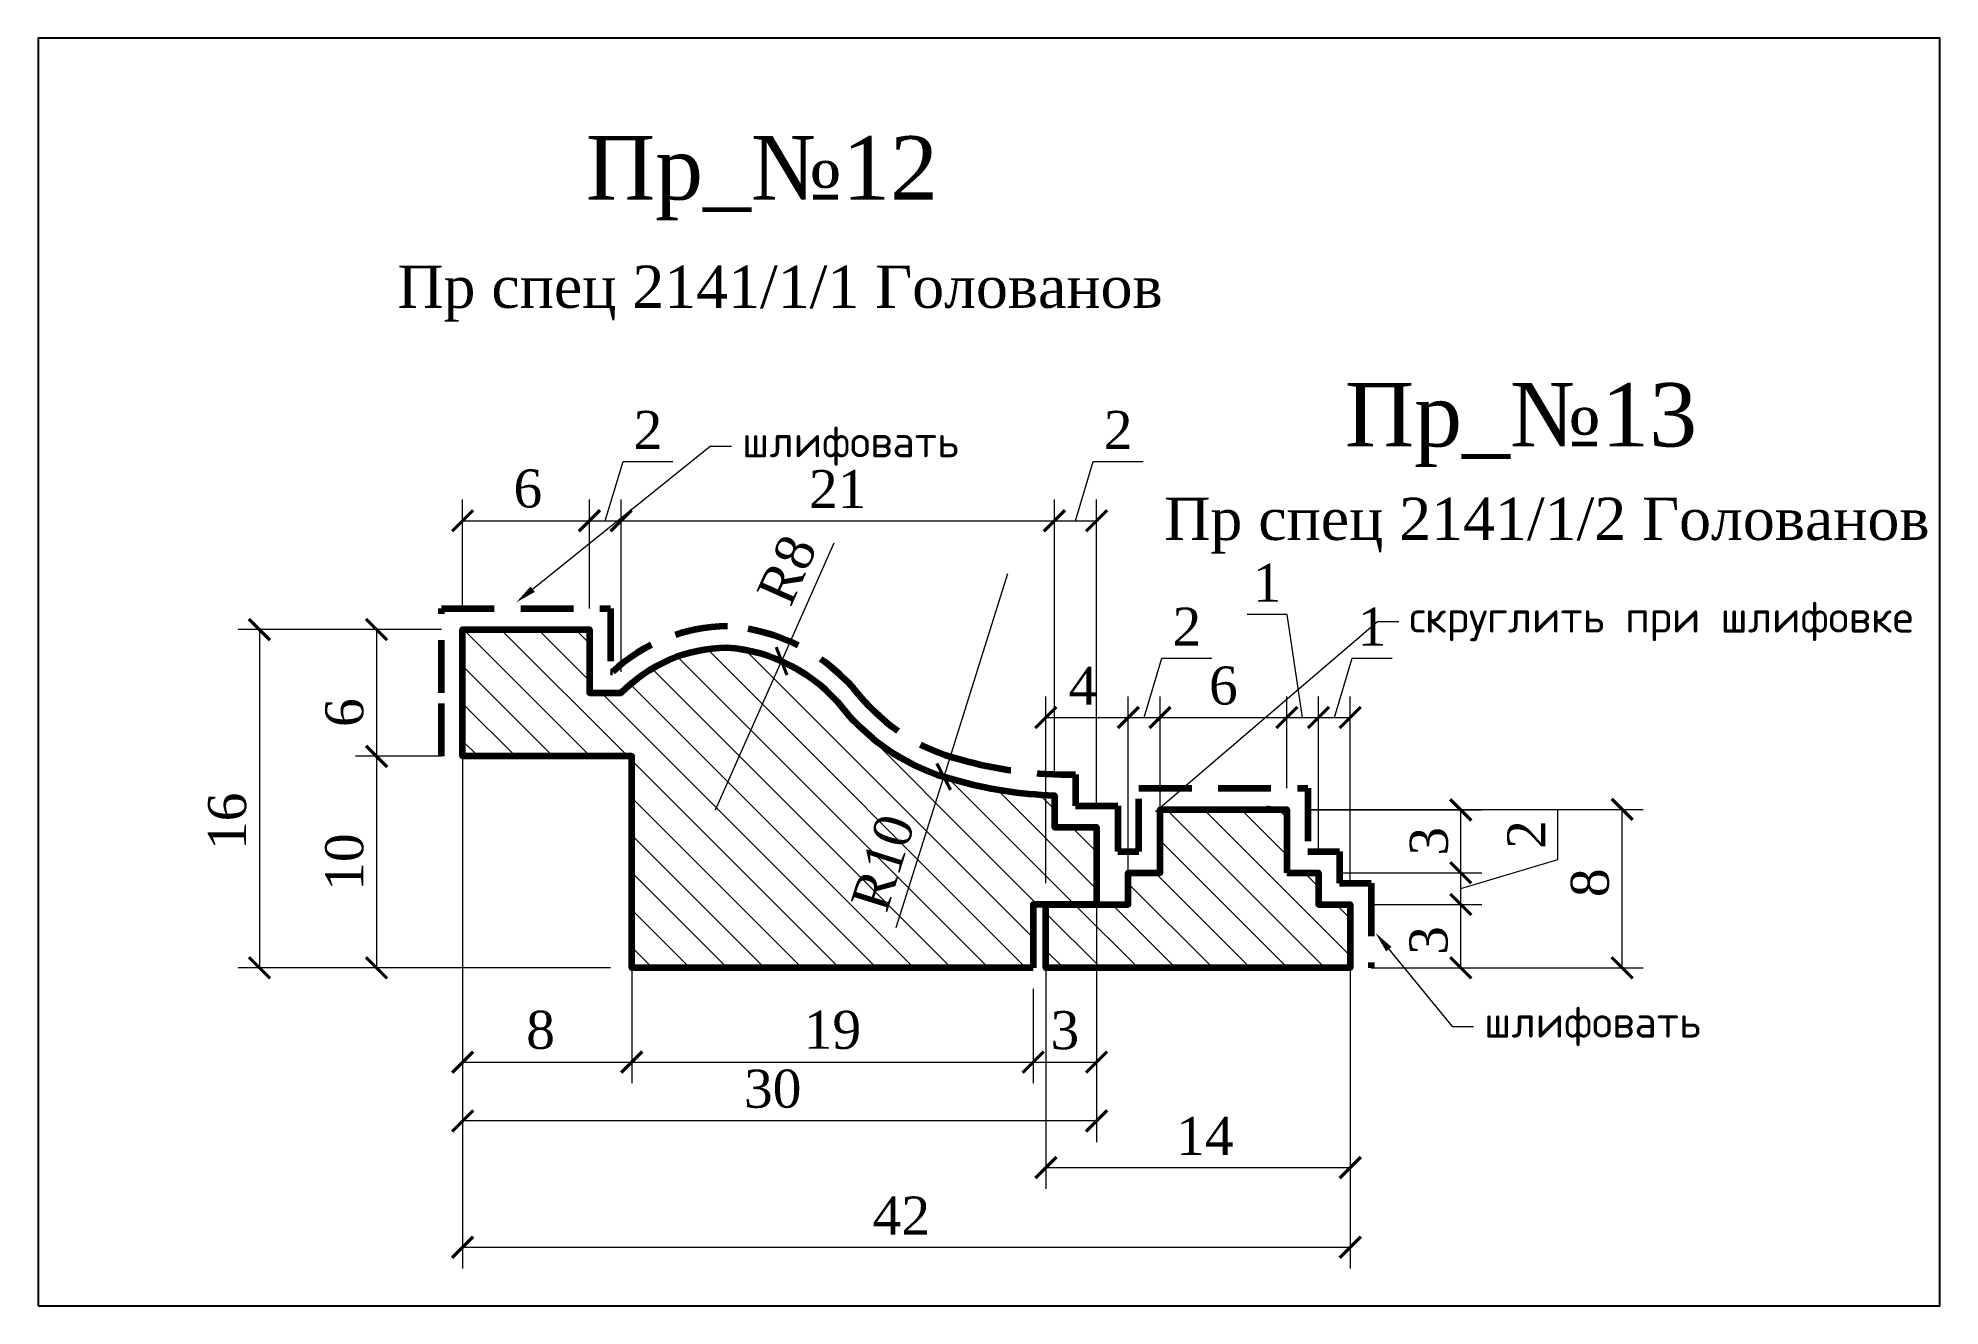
# Model space of a CAD drawing. Header units: millimetres. Extents: x 305396.4 to 305486.4, y -92438.5 to -92378.5.
import ezdxf
from ezdxf import colors
from ezdxf.entities.mleader import LeaderData, LeaderLine
from ezdxf.math import Vec2, Vec3

# ---------------------------------------------------------------- set-up
doc = ezdxf.new("R2010")
doc.units = ezdxf.units.MM
doc.header["$MEASUREMENT"] = 0
doc.linetypes.add('HIDDEN', pattern=[0.375, 0.25, -0.125])
doc.layers.add('Outside panel', color=7, linetype='Continuous', lineweight=18, true_color=0x7f5e57)
for name, color, linetype, lineweight in [('линия 15', 7, 'Continuous', 15), ('линия 50', 1, 'Continuous', 211), ('служебный слой РАЗМЕРЫ', 7, 'Continuous', 9)]:
    doc.layers.add(name, color=color, linetype=linetype, lineweight=lineweight)
doc.styles.add('ELECT', font='times.ttf')
doc.styles.get("Standard").update_dxf_attribs({"font": 'times.ttf'})
doc.styles.add('ЕСКД профили текст', font='isocpeur.ttf')
doc.dimstyles.new('M_1', dxfattribs={"dimtxt": 1.8, "dimasz": 1, "dimexe": 1, "dimexo": 1, "dimgap": 0.6, "dimtad": 1, "dimdec": 0, "dimdsep": 46, "dimtxsty": 'Standard', "dimblk": 'ARCHTICK', "dimcen": -5, "dimclrd": 7, "dimclre": 7, "dimclrt": 7, "dimadec": 0, "dimazin": 0, "dimtfac": 1, "dimtdec": 0, "dimtmove": 0, "dimatfit": 3, "dimfxl": 1, "dimtolj": 1, "dimtzin": 0, "dimlwd": 5, "dimlwe": 5, "dimarcsym": 0})
pattern_1 = [(135, (-1686.4581, -19.987), (-0.8838834765, -0.8838834765), [])]

# ---------------------------------------------------------------- blocks, each defined once
blk = doc.blocks.new('_ArchTick')
at = {"color": 0, "linetype": 'ByBlock', "const_width": 0.15}
blk.add_lwpolyline([(-0.5, -0.5), (0.5, 0.5)], dxfattribs=at)
blk = doc.blocks.new('*D25')
at = {"layer": 'Defpoints', "color": 0, "ltscale": 1000, "transparency": 16777216}
for p in [(305416.501, -92406.477), (305458.501, -92419.486), (305458.501, -92435.709)]:
    blk.add_point(p, dxfattribs=at)
at = {"layer": 'линия 15', "color": 7, "lineweight": 5, "ltscale": 1000, "transparency": 16777216}
for p, q in [((305416.501, -92407.477), (305416.501, -92436.709)), ((305458.501, -92420.486), (305458.501, -92436.709)), ((305416.501, -92435.709), (305458.501, -92435.709))]:
    blk.add_line(p, q, dxfattribs=at)
at = {"layer": 'линия 15', "color": 7, "lineweight": 5, "ltscale": 1000, "transparency": 16777216, "rotation": 180}
blk.add_blockref('_ArchTick', (305416.501, -92435.709), dxfattribs=at)
at = {"layer": 'линия 15', "color": 7, "lineweight": 5, "ltscale": 1000, "transparency": 16777216}
blk.add_blockref('_ArchTick', (305458.501, -92435.709), dxfattribs=at)
at = {"layer": 'линия 15', "color": 7, "ltscale": 1000, "transparency": 16777216, "insert": (305437.261, -92434.209), "char_height": 1.8, "attachment_point": 5}
blk.add_mtext('\\A1;42', dxfattribs=at)
blk = doc.blocks.new('*D24')
at = {"layer": 'Defpoints', "color": 0, "ltscale": 1000, "transparency": 16777216}
for p in [(305442.288, -92403.834), (305439.266, -92413.44)]:
    blk.add_point(p, dxfattribs=at)
at = {"layer": 'линия 15', "color": 7, "lineweight": 5, "ltscale": 1000, "transparency": 16777216}
for p in [(305442.288, -92403.834), (305437.018, -92420.585)]:
    blk.add_line(p, (305439.266, -92413.44), dxfattribs=at)
at = {"layer": 'линия 15', "color": 7, "lineweight": 5, "ltscale": 1000, "transparency": 16777216, "rotation": 72.53605998404508}
blk.add_blockref('_ArchTick', (305439.266, -92413.44), dxfattribs=at)
at = {"layer": 'линия 15', "color": 7, "ltscale": 1000, "transparency": 16777216, "insert": (305436.396, -92417.512), "char_height": 1.8, "attachment_point": 5, "rotation": 72.53606}
blk.add_mtext('\\A1;R10', dxfattribs=at)
blk = doc.blocks.new('*D23')
at = {"layer": 'Defpoints', "color": 0, "ltscale": 1000, "transparency": 16777216}
for p in [(305431.594, -92407.97), (305428.467, -92415.014)]:
    blk.add_point(p, dxfattribs=at)
at = {"layer": 'линия 15', "color": 7, "lineweight": 5, "ltscale": 1000, "transparency": 16777216}
for p in [(305434.07, -92402.392), (305428.467, -92415.014)]:
    blk.add_line(p, (305431.594, -92407.97), dxfattribs=at)
at = {"layer": 'линия 15', "color": 7, "lineweight": 5, "ltscale": 1000, "transparency": 16777216, "rotation": 246.0619185913}
blk.add_blockref('_ArchTick', (305431.594, -92407.97), dxfattribs=at)
at = {"layer": 'линия 15', "color": 7, "ltscale": 1000, "transparency": 16777216, "insert": (305431.852, -92403.652), "char_height": 1.8, "attachment_point": 5, "rotation": 66.06192}
blk.add_mtext('\\A1;R8', dxfattribs=at)
blk = doc.blocks.new('*D21')
at = {"layer": 'Defpoints', "color": 0, "ltscale": 1000, "transparency": 16777216}
for p in [(305457.001, -92417.986), (305463.733, -92417.986), (305458.501, -92419.486)]:
    blk.add_point(p, dxfattribs=at)
at = {"layer": 'линия 15', "color": 7, "lineweight": 5, "ltscale": 1000, "transparency": 16777216}
for p, q in [((305468.333, -92417.356), (305468.333, -92414.995)), ((305463.733, -92418.736), (305468.333, -92417.356)), ((305458.001, -92417.986), (305464.733, -92417.986)), ((305463.733, -92419.486), (305463.733, -92417.986)), ((305459.501, -92419.486), (305464.733, -92419.486))]:
    blk.add_line(p, q, dxfattribs=at)
for p, rotation in [((305463.733, -92417.986), 90), ((305463.733, -92419.486), 270)]:
    blk.add_blockref('_ArchTick', p, dxfattribs=dict(at, rotation=rotation))
at = {"layer": 'линия 15', "color": 7, "ltscale": 1000, "transparency": 16777216, "insert": (305466.833, -92416.175), "char_height": 1.8, "attachment_point": 5, "rotation": 90}
blk.add_mtext('\\A1;2', dxfattribs=at)
blk = doc.blocks.new('*D20')
at = {"layer": 'Defpoints', "color": 0, "ltscale": 1000, "transparency": 16777216}
for p in [(305458.501, -92419.486), (305463.733, -92419.486), (305458.501, -92422.486)]:
    blk.add_point(p, dxfattribs=at)
at = {"layer": 'линия 15', "color": 7, "lineweight": 5, "ltscale": 1000, "transparency": 16777216}
for p, q in [((305459.501, -92419.486), (305464.733, -92419.486)), ((305463.733, -92422.486), (305463.733, -92419.486)), ((305459.501, -92422.486), (305464.733, -92422.486))]:
    blk.add_line(p, q, dxfattribs=at)
for p, rotation in [((305463.733, -92419.486), 90), ((305463.733, -92422.486), 270)]:
    blk.add_blockref('_ArchTick', p, dxfattribs=dict(at, rotation=rotation))
at = {"layer": 'линия 15', "color": 7, "ltscale": 1000, "transparency": 16777216, "insert": (305462.218, -92421.191), "char_height": 1.8, "attachment_point": 5, "rotation": 90}
blk.add_mtext('\\A1;3', dxfattribs=at)
blk = doc.blocks.new('*D19')
at = {"layer": 'Defpoints', "color": 0, "ltscale": 1000, "transparency": 16777216}
for p in [(305458.501, -92410.639), (305457.001, -92417.986), (305458.501, -92419.486)]:
    blk.add_point(p, dxfattribs=at)
at = {"layer": 'линия 15', "color": 7, "lineweight": 5, "ltscale": 1000, "transparency": 16777216}
for p, q in [((305457.751, -92410.639), (305458.591, -92407.839)), ((305458.591, -92407.839), (305460.484, -92407.839)), ((305457.001, -92416.986), (305457.001, -92409.639)), ((305458.501, -92418.486), (305458.501, -92409.639)), ((305457.001, -92410.639), (305458.501, -92410.639))]:
    blk.add_line(p, q, dxfattribs=at)
at = {"layer": 'линия 15', "color": 7, "lineweight": 5, "ltscale": 1000, "transparency": 16777216, "rotation": 180}
blk.add_blockref('_ArchTick', (305457.001, -92410.639), dxfattribs=at)
at = {"layer": 'линия 15', "color": 7, "lineweight": 5, "ltscale": 1000, "transparency": 16777216}
blk.add_blockref('_ArchTick', (305458.501, -92410.639), dxfattribs=at)
at = {"layer": 'линия 15', "color": 7, "ltscale": 1000, "transparency": 16777216, "insert": (305459.538, -92406.339), "char_height": 1.8, "attachment_point": 5}
blk.add_mtext('\\A1;1', dxfattribs=at)
blk = doc.blocks.new('*D18')
at = {"layer": 'Defpoints', "color": 0, "ltscale": 1000, "transparency": 16777216}
for p in [(305457.001, -92410.639), (305455.501, -92414.986), (305457.001, -92417.986)]:
    blk.add_point(p, dxfattribs=at)
at = {"layer": 'линия 15', "color": 7, "lineweight": 5, "ltscale": 1000, "transparency": 16777216}
for p, q in [((305455.519, -92405.764), (305453.626, -92405.764)), ((305456.251, -92410.639), (305455.519, -92405.764)), ((305455.501, -92413.986), (305455.501, -92409.639)), ((305457.001, -92416.986), (305457.001, -92409.639)), ((305455.501, -92410.639), (305457.001, -92410.639))]:
    blk.add_line(p, q, dxfattribs=at)
at = {"layer": 'линия 15', "color": 7, "lineweight": 5, "ltscale": 1000, "transparency": 16777216, "rotation": 180}
blk.add_blockref('_ArchTick', (305455.501, -92410.639), dxfattribs=at)
at = {"layer": 'линия 15', "color": 7, "lineweight": 5, "ltscale": 1000, "transparency": 16777216}
blk.add_blockref('_ArchTick', (305457.001, -92410.639), dxfattribs=at)
at = {"layer": 'линия 15', "color": 7, "ltscale": 1000, "transparency": 16777216, "insert": (305454.573, -92404.264), "char_height": 1.8, "attachment_point": 5}
blk.add_mtext('\\A1;1', dxfattribs=at)
blk = doc.blocks.new('*D16')
at = {"layer": 'Defpoints', "color": 0, "ltscale": 1000, "transparency": 16777216}
for p in [(305449.501, -92410.639), (305449.501, -92417.986), (305448.001, -92419.486)]:
    blk.add_point(p, dxfattribs=at)
at = {"layer": 'линия 15', "color": 7, "lineweight": 5, "ltscale": 1000, "transparency": 16777216}
for p, q in [((305448.751, -92410.639), (305449.591, -92407.839)), ((305449.591, -92407.839), (305451.952, -92407.839)), ((305448.001, -92418.486), (305448.001, -92409.639)), ((305449.501, -92416.986), (305449.501, -92409.639)), ((305448.001, -92410.639), (305449.501, -92410.639))]:
    blk.add_line(p, q, dxfattribs=at)
at = {"layer": 'линия 15', "color": 7, "lineweight": 5, "ltscale": 1000, "transparency": 16777216, "rotation": 180}
blk.add_blockref('_ArchTick', (305448.001, -92410.639), dxfattribs=at)
at = {"layer": 'линия 15', "color": 7, "lineweight": 5, "ltscale": 1000, "transparency": 16777216}
blk.add_blockref('_ArchTick', (305449.501, -92410.639), dxfattribs=at)
at = {"layer": 'линия 15', "color": 7, "ltscale": 1000, "transparency": 16777216, "insert": (305450.772, -92406.339), "char_height": 1.8, "attachment_point": 5}
blk.add_mtext('\\A1;2', dxfattribs=at)
blk = doc.blocks.new('*D15')
at = {"layer": 'Defpoints', "color": 0, "ltscale": 1000, "transparency": 16777216}
for p in [(305448.001, -92410.639), (305444.1, -92419.486), (305448.001, -92419.486)]:
    blk.add_point(p, dxfattribs=at)
at = {"layer": 'линия 15', "color": 7, "lineweight": 5, "ltscale": 1000, "transparency": 16777216}
for p, q in [((305444.1, -92418.486), (305444.1, -92409.639)), ((305448.001, -92418.486), (305448.001, -92409.639)), ((305444.1, -92410.639), (305448.001, -92410.639))]:
    blk.add_line(p, q, dxfattribs=at)
at = {"layer": 'линия 15', "color": 7, "lineweight": 5, "ltscale": 1000, "transparency": 16777216, "rotation": 180}
blk.add_blockref('_ArchTick', (305444.1, -92410.639), dxfattribs=at)
at = {"layer": 'линия 15', "color": 7, "lineweight": 5, "ltscale": 1000, "transparency": 16777216}
blk.add_blockref('_ArchTick', (305448.001, -92410.639), dxfattribs=at)
at = {"layer": 'линия 15', "color": 7, "ltscale": 1000, "transparency": 16777216, "insert": (305445.855, -92409.139), "char_height": 1.8, "attachment_point": 5}
blk.add_mtext('\\A1;4', dxfattribs=at)
blk = doc.blocks.new('*D14')
at = {"layer": 'Defpoints', "color": 0, "ltscale": 1000, "transparency": 16777216}
for p in [(305446.501, -92401.33), (305444.501, -92414.324), (305446.501, -92415.824)]:
    blk.add_point(p, dxfattribs=at)
at = {"layer": 'линия 15', "color": 7, "lineweight": 5, "ltscale": 1000, "transparency": 16777216}
for p, q in [((305445.501, -92401.33), (305446.341, -92398.53)), ((305446.341, -92398.53), (305448.702, -92398.53)), ((305444.501, -92413.324), (305444.501, -92400.33)), ((305446.501, -92414.824), (305446.501, -92400.33)), ((305444.501, -92401.33), (305446.501, -92401.33))]:
    blk.add_line(p, q, dxfattribs=at)
at = {"layer": 'линия 15', "color": 7, "lineweight": 5, "ltscale": 1000, "transparency": 16777216, "rotation": 180}
blk.add_blockref('_ArchTick', (305444.501, -92401.33), dxfattribs=at)
at = {"layer": 'линия 15', "color": 7, "lineweight": 5, "ltscale": 1000, "transparency": 16777216}
blk.add_blockref('_ArchTick', (305446.501, -92401.33), dxfattribs=at)
at = {"layer": 'линия 15', "color": 7, "ltscale": 1000, "transparency": 16777216, "insert": (305447.522, -92397.03), "char_height": 1.8, "attachment_point": 5}
blk.add_mtext('\\A1;2', dxfattribs=at)
blk = doc.blocks.new('*D13')
at = {"layer": 'Defpoints', "color": 0, "ltscale": 1000, "transparency": 16777216}
for p in [(305444.501, -92401.33), (305424.001, -92409.477), (305444.501, -92414.324)]:
    blk.add_point(p, dxfattribs=at)
at = {"layer": 'линия 15', "color": 7, "lineweight": 5, "ltscale": 1000, "transparency": 16777216}
for p, q in [((305424.001, -92408.477), (305424.001, -92400.33)), ((305444.501, -92413.324), (305444.501, -92400.33)), ((305424.001, -92401.33), (305444.501, -92401.33))]:
    blk.add_line(p, q, dxfattribs=at)
at = {"layer": 'линия 15', "color": 7, "lineweight": 5, "ltscale": 1000, "transparency": 16777216, "rotation": 180}
blk.add_blockref('_ArchTick', (305424.001, -92401.33), dxfattribs=at)
at = {"layer": 'линия 15', "color": 7, "lineweight": 5, "ltscale": 1000, "transparency": 16777216}
blk.add_blockref('_ArchTick', (305444.501, -92401.33), dxfattribs=at)
at = {"layer": 'линия 15', "color": 7, "ltscale": 1000, "transparency": 16777216, "insert": (305434.251, -92399.83), "char_height": 1.8, "attachment_point": 5}
blk.add_mtext('\\A1;21', dxfattribs=at)
blk = doc.blocks.new('*D12')
at = {"layer": 'Defpoints', "color": 0, "ltscale": 1000, "transparency": 16777216}
for p in [(305424.001, -92401.33), (305422.501, -92406.477), (305424.001, -92409.477)]:
    blk.add_point(p, dxfattribs=at)
at = {"layer": 'линия 15', "color": 7, "lineweight": 5, "ltscale": 1000, "transparency": 16777216}
for p, q in [((305423.251, -92401.33), (305424.091, -92398.53)), ((305424.091, -92398.53), (305426.452, -92398.53)), ((305422.501, -92405.477), (305422.501, -92400.33)), ((305424.001, -92408.477), (305424.001, -92400.33)), ((305422.501, -92401.33), (305424.001, -92401.33))]:
    blk.add_line(p, q, dxfattribs=at)
at = {"layer": 'линия 15', "color": 7, "lineweight": 5, "ltscale": 1000, "transparency": 16777216, "rotation": 180}
blk.add_blockref('_ArchTick', (305422.501, -92401.33), dxfattribs=at)
at = {"layer": 'линия 15', "color": 7, "lineweight": 5, "ltscale": 1000, "transparency": 16777216}
blk.add_blockref('_ArchTick', (305424.001, -92401.33), dxfattribs=at)
at = {"layer": 'линия 15', "color": 7, "ltscale": 1000, "transparency": 16777216, "insert": (305425.272, -92397.03), "char_height": 1.8, "attachment_point": 5}
blk.add_mtext('\\A1;2', dxfattribs=at)
blk = doc.blocks.new('*D11')
at = {"layer": 'Defpoints', "color": 0, "ltscale": 1000, "transparency": 16777216}
for p in [(305422.501, -92401.33), (305416.501, -92406.477), (305422.501, -92406.477)]:
    blk.add_point(p, dxfattribs=at)
at = {"layer": 'линия 15', "color": 7, "lineweight": 5, "ltscale": 1000, "transparency": 16777216}
for p, q in [((305416.501, -92405.477), (305416.501, -92400.33)), ((305422.501, -92405.477), (305422.501, -92400.33)), ((305416.501, -92401.33), (305422.501, -92401.33))]:
    blk.add_line(p, q, dxfattribs=at)
at = {"layer": 'линия 15', "color": 7, "lineweight": 5, "ltscale": 1000, "transparency": 16777216, "rotation": 180}
blk.add_blockref('_ArchTick', (305416.501, -92401.33), dxfattribs=at)
at = {"layer": 'линия 15', "color": 7, "lineweight": 5, "ltscale": 1000, "transparency": 16777216}
blk.add_blockref('_ArchTick', (305422.501, -92401.33), dxfattribs=at)
at = {"layer": 'линия 15', "color": 7, "ltscale": 1000, "transparency": 16777216, "insert": (305419.588, -92399.814), "char_height": 1.8, "attachment_point": 5}
blk.add_mtext('\\A1;6', dxfattribs=at)
blk = doc.blocks.new('*D10')
at = {"layer": 'Defpoints', "color": 0, "ltscale": 1000, "transparency": 16777216}
for p in [(305455.501, -92414.986), (305471.37, -92414.986), (305458.501, -92422.486)]:
    blk.add_point(p, dxfattribs=at)
at = {"layer": 'линия 15', "color": 7, "lineweight": 5, "ltscale": 1000, "transparency": 16777216}
for p, q in [((305456.501, -92414.986), (305472.37, -92414.986)), ((305471.37, -92422.486), (305471.37, -92414.986)), ((305459.501, -92422.486), (305472.37, -92422.486))]:
    blk.add_line(p, q, dxfattribs=at)
for p, rotation in [((305471.37, -92414.986), 90), ((305471.37, -92422.486), 270)]:
    blk.add_blockref('_ArchTick', p, dxfattribs=dict(at, rotation=rotation))
at = {"layer": 'линия 15', "color": 7, "ltscale": 1000, "transparency": 16777216, "insert": (305469.854, -92418.461), "char_height": 1.8, "attachment_point": 5, "rotation": 90}
blk.add_mtext('\\A1;8', dxfattribs=at)
blk = doc.blocks.new('*D8')
at = {"layer": 'Defpoints', "color": 0, "ltscale": 1000, "transparency": 16777216}
for p in [(305424.501, -92412.477), (305443.501, -92422.486), (305443.501, -92426.948)]:
    blk.add_point(p, dxfattribs=at)
at = {"layer": 'линия 15', "color": 7, "lineweight": 5, "ltscale": 1000, "transparency": 16777216}
for p, q in [((305424.501, -92413.477), (305424.501, -92427.948)), ((305443.501, -92423.486), (305443.501, -92427.948)), ((305424.501, -92426.948), (305443.501, -92426.948))]:
    blk.add_line(p, q, dxfattribs=at)
at = {"layer": 'линия 15', "color": 7, "lineweight": 5, "ltscale": 1000, "transparency": 16777216, "rotation": 180}
blk.add_blockref('_ArchTick', (305424.501, -92426.948), dxfattribs=at)
at = {"layer": 'линия 15', "color": 7, "lineweight": 5, "ltscale": 1000, "transparency": 16777216}
blk.add_blockref('_ArchTick', (305443.501, -92426.948), dxfattribs=at)
at = {"layer": 'линия 15', "color": 7, "ltscale": 1000, "transparency": 16777216, "insert": (305434.001, -92425.43), "char_height": 1.8, "attachment_point": 5}
blk.add_mtext('\\A1;19', dxfattribs=at)
blk = doc.blocks.new('*D7')
at = {"layer": 'Defpoints', "color": 0, "ltscale": 1000, "transparency": 16777216}
for p in [(305416.501, -92412.477), (305424.501, -92412.477), (305424.501, -92426.948)]:
    blk.add_point(p, dxfattribs=at)
at = {"layer": 'линия 15', "color": 7, "lineweight": 5, "ltscale": 1000, "transparency": 16777216}
for p, q in [((305416.501, -92413.477), (305416.501, -92427.948)), ((305424.501, -92413.477), (305424.501, -92427.948)), ((305416.501, -92426.948), (305424.501, -92426.948))]:
    blk.add_line(p, q, dxfattribs=at)
at = {"layer": 'линия 15', "color": 7, "lineweight": 5, "ltscale": 1000, "transparency": 16777216, "rotation": 180}
blk.add_blockref('_ArchTick', (305416.501, -92426.948), dxfattribs=at)
at = {"layer": 'линия 15', "color": 7, "lineweight": 5, "ltscale": 1000, "transparency": 16777216}
blk.add_blockref('_ArchTick', (305424.501, -92426.948), dxfattribs=at)
at = {"layer": 'линия 15', "color": 7, "ltscale": 1000, "transparency": 16777216, "insert": (305420.189, -92425.433), "char_height": 1.8, "attachment_point": 5}
blk.add_mtext('\\A1;8', dxfattribs=at)
blk = doc.blocks.new('*D6')
at = {"layer": 'Defpoints', "color": 0, "ltscale": 1000, "transparency": 16777216}
for p in [(305416.501, -92412.477), (305412.428, -92422.486), (305424.501, -92422.486)]:
    blk.add_point(p, dxfattribs=at)
at = {"layer": 'линия 15', "color": 7, "lineweight": 5, "ltscale": 1000, "transparency": 16777216}
for p, q in [((305415.501, -92412.477), (305411.428, -92412.477)), ((305412.428, -92412.477), (305412.428, -92422.486)), ((305423.501, -92422.486), (305411.428, -92422.486))]:
    blk.add_line(p, q, dxfattribs=at)
for p, rotation in [((305412.428, -92412.477), 90), ((305412.428, -92422.486), 270)]:
    blk.add_blockref('_ArchTick', p, dxfattribs=dict(at, rotation=rotation))
at = {"layer": 'линия 15', "color": 7, "ltscale": 1000, "transparency": 16777216, "insert": (305410.913, -92417.482), "char_height": 1.8, "attachment_point": 5, "rotation": 90}
blk.add_mtext('\\A1;10', dxfattribs=at)
blk = doc.blocks.new('*D5')
at = {"layer": 'Defpoints', "color": 0, "ltscale": 1000, "transparency": 16777216}
for p in [(305416.501, -92406.477), (305412.428, -92412.477), (305416.501, -92412.477)]:
    blk.add_point(p, dxfattribs=at)
at = {"layer": 'линия 15', "color": 7, "lineweight": 5, "ltscale": 1000, "transparency": 16777216}
for p, q in [((305415.501, -92406.477), (305411.428, -92406.477)), ((305412.428, -92406.477), (305412.428, -92412.477)), ((305415.501, -92412.477), (305411.428, -92412.477))]:
    blk.add_line(p, q, dxfattribs=at)
for p, rotation in [((305412.428, -92406.477), 90), ((305412.428, -92412.477), 270)]:
    blk.add_blockref('_ArchTick', p, dxfattribs=dict(at, rotation=rotation))
at = {"layer": 'линия 15', "color": 7, "ltscale": 1000, "transparency": 16777216, "insert": (305410.913, -92410.409), "char_height": 1.8, "attachment_point": 5, "rotation": 90}
blk.add_mtext('\\A1;6', dxfattribs=at)
blk = doc.blocks.new('*D4')
at = {"layer": 'Defpoints', "color": 0, "ltscale": 1000, "transparency": 16777216}
for p in [(305416.501, -92406.477), (305406.885, -92422.486), (305424.501, -92422.486)]:
    blk.add_point(p, dxfattribs=at)
at = {"layer": 'линия 15', "color": 7, "lineweight": 5, "ltscale": 1000, "transparency": 16777216}
for p, q in [((305415.501, -92406.477), (305405.885, -92406.477)), ((305406.885, -92406.477), (305406.885, -92422.486)), ((305423.501, -92422.486), (305405.885, -92422.486))]:
    blk.add_line(p, q, dxfattribs=at)
for p, rotation in [((305406.885, -92406.477), 90), ((305406.885, -92422.486), 270)]:
    blk.add_blockref('_ArchTick', p, dxfattribs=dict(at, rotation=rotation))
at = {"layer": 'линия 15', "color": 7, "ltscale": 1000, "transparency": 16777216, "insert": (305405.37, -92415.554), "char_height": 1.8, "attachment_point": 5, "rotation": 90}
blk.add_mtext('\\A1;16', dxfattribs=at)
blk = doc.blocks.new('*D3')
at = {"layer": 'Defpoints', "color": 0, "ltscale": 1000, "transparency": 16777216}
for p in [(305444.1, -92419.486), (305458.501, -92419.486), (305458.501, -92431.938)]:
    blk.add_point(p, dxfattribs=at)
at = {"layer": 'линия 15', "color": 7, "lineweight": 5, "ltscale": 1000, "transparency": 16777216}
for p, q in [((305444.1, -92420.486), (305444.1, -92432.938)), ((305458.501, -92420.486), (305458.501, -92432.938)), ((305444.1, -92431.938), (305458.501, -92431.938))]:
    blk.add_line(p, q, dxfattribs=at)
at = {"layer": 'линия 15', "color": 7, "lineweight": 5, "ltscale": 1000, "transparency": 16777216, "rotation": 180}
blk.add_blockref('_ArchTick', (305444.1, -92431.938), dxfattribs=at)
at = {"layer": 'линия 15', "color": 7, "lineweight": 5, "ltscale": 1000, "transparency": 16777216}
blk.add_blockref('_ArchTick', (305458.501, -92431.938), dxfattribs=at)
at = {"layer": 'линия 15', "color": 7, "ltscale": 1000, "transparency": 16777216, "insert": (305451.626, -92430.438), "char_height": 1.8, "attachment_point": 5}
blk.add_mtext('\\A1;14', dxfattribs=at)
blk = doc.blocks.new('*D2')
at = {"layer": 'Defpoints', "color": 0, "ltscale": 1000, "transparency": 16777216}
for p in [(305416.501, -92412.477), (305446.501, -92415.824), (305416.501, -92429.732)]:
    blk.add_point(p, dxfattribs=at)
at = {"layer": 'линия 15', "color": 7, "lineweight": 5, "ltscale": 1000, "transparency": 16777216}
for p, q in [((305416.501, -92413.477), (305416.501, -92430.732)), ((305446.501, -92416.824), (305446.501, -92430.732)), ((305446.501, -92429.732), (305416.501, -92429.732))]:
    blk.add_line(p, q, dxfattribs=at)
at = {"layer": 'линия 15', "color": 7, "lineweight": 5, "ltscale": 1000, "transparency": 16777216, "rotation": 180}
blk.add_blockref('_ArchTick', (305416.501, -92429.732), dxfattribs=at)
at = {"layer": 'линия 15', "color": 7, "lineweight": 5, "ltscale": 1000, "transparency": 16777216}
blk.add_blockref('_ArchTick', (305446.501, -92429.732), dxfattribs=at)
at = {"layer": 'линия 15', "color": 7, "ltscale": 1000, "transparency": 16777216, "insert": (305431.174, -92428.217), "char_height": 1.8, "attachment_point": 5}
blk.add_mtext('\\A1;30', dxfattribs=at)

msp = doc.modelspace()

# ---------------------------------------------------------------- hatches: boundary and pattern name
at = {"layer": 'Outside panel', "ltscale": 1000}
h = msp.add_hatch(dxfattribs=at)
h.set_pattern_fill('ANSI31', color=256, scale=10, angle=90)
h.set_pattern_definition(pattern_1)
h.paths.add_polyline_path([(305429.001, -92407.325, 0.199658), (305424.001, -92409.477), (305422.501, -92409.477), (305422.501, -92406.477), (305416.501, -92406.477), (305416.501, -92409.477), (305416.501, -92412.477), (305424.501, -92412.477), (305424.501, -92422.486), (305443.501, -92422.486), (305443.501, -92419.486), (305444.1, -92419.486), (305444.1, -92419.486), (305446.501, -92419.486), (305446.501, -92415.824), (305444.501, -92415.824), (305444.501, -92414.324, -0.061457), (305439.742, -92413.577, -0.158708), (305434.493, -92410.21, 0.210131)])
h = msp.add_hatch(dxfattribs=at)
h.set_pattern_fill('ANSI31', color=256, scale=10, angle=90)
h.set_pattern_definition(pattern_1)
h.paths.add_polyline_path([(305455.501, -92414.986), (305449.501, -92414.986), (305449.501, -92417.986), (305448.001, -92417.986), (305448.001, -92419.486), (305446.501, -92419.486), (305446.501, -92419.486), (305444.1, -92419.486), (305444.1, -92422.486), (305458.501, -92422.486), (305458.501, -92419.486), (305457.001, -92419.486), (305457.001, -92417.986), (305455.501, -92417.986)])

# ---------------------------------------------------------------- linework, layer by layer
at = {"color": 6, "ltscale": 1000}
msp.add_lwpolyline([(305396.409, -92438.487), (305486.409, -92438.487), (305486.409, -92378.487), (305396.409, -92378.487)], close=True, dxfattribs=at)
at = {"layer": 'линия 50', "color": 1, "linetype": 'HIDDEN', "ltscale": 10, "true_color": 0xff0909}
msp.add_lwpolyline([(305415.501, -92412.477), (305415.501, -92409.477), (305415.501, -92405.477), (305423.501, -92405.477), (305423.501, -92408.477), (305423.594, -92408.477, -0.187033), (305429.03, -92406.325, -0.211152), (305435.271, -92409.582, 0.158858), (305440.006, -92412.613, 0.074625), (305445.501, -92413.332), (305445.501, -92414.824), (305447.501, -92414.824), (305447.501, -92416.986)], format="xyb", dxfattribs=at)
at = {"layer": 'линия 50', "color": 7}
msp.add_lwpolyline([(305443.501, -92422.486), (305424.501, -92422.486), (305424.501, -92412.477), (305416.501, -92412.477), (305416.501, -92409.477), (305416.501, -92409.477), (305416.501, -92406.477), (305422.501, -92406.477), (305422.501, -92409.477), (305424.001, -92409.477, -0.199658), (305429.001, -92407.325, -0.210131), (305434.493, -92410.21, 0.158708), (305439.742, -92413.577, 0.061457), (305444.501, -92414.324), (305444.501, -92415.824), (305446.501, -92415.824), (305446.501, -92419.486), (305443.501, -92419.486), (305443.501, -92422.486)], format="xyb", dxfattribs=at)
at = {"layer": 'линия 50', "color": 1, "linetype": 'HIDDEN', "ltscale": 10, "true_color": 0xff0909}
msp.add_lwpolyline([(305447.501, -92416.986), (305448.501, -92416.986), (305448.501, -92413.986), (305456.501, -92413.986), (305456.501, -92416.986), (305458.001, -92416.986), (305458.001, -92418.486), (305459.501, -92418.486), (305459.501, -92422.486)], dxfattribs=at)
at = {"layer": 'линия 50', "color": 7}
msp.add_lwpolyline([(305455.501, -92417.986), (305457.001, -92417.986), (305457.001, -92419.486), (305458.501, -92419.486), (305458.501, -92422.486), (305444.1, -92422.486), (305444.1, -92419.486), (305448.001, -92419.486), (305448.001, -92417.986), (305449.501, -92417.986), (305449.501, -92414.986), (305455.501, -92414.986)], close=True, dxfattribs=at)

# ---------------------------------------------------------------- texts
at = {"color": 5, "ltscale": 1000, "style": 'ELECT'}
for s, p in [('Пр_№12', (305422.339, -92386.13)), ('Пр_№13', (305458.258, -92397.812))]:
    msp.add_text(s, height=3, dxfattribs=at).set_placement(p)
at = {"color": 7, "ltscale": 1000, "char_height": 2, "width": 244.74822, "attachment_point": 1, "style": 'ELECT'}
for s, insert in [('Пр спец 2141/1/1 Голованов', (305413.415, -92389.256)), ('Пр спец 2141/1/2 Голованов', (305449.705, -92400.239))]:
    msp.add_mtext(s, dxfattribs=dict(at, insert=insert))

# ---------------------------------------------------------------- dimensions: what is measured, and where the dimension line sits
at = {"layer": 'линия 15', "color": 7, "ltscale": 1000}
for base, p1, p2, picture, middle in [((305424.000907952, -92401.329902372), (305422.500907952, -92406.477338527), (305424.000907952, -92409.477338527), '*D12', (305424.690907952, -92397.029902372)), ((305446.501, -92401.33), (305444.501, -92414.324), (305446.501, -92415.824), '*D14', (305446.941, -92397.03)), ((305444.500907952, -92401.329902372), (305424.000907952, -92409.477338527), (305444.500907952, -92414.324477555), '*D13', (305434.250907952, -92399.829902372)), ((305449.50093, -92410.63944), (305448.00092, -92419.48608), (305449.50093, -92417.98601), '*D16', (305450.19093, -92406.33944)), ((305458.501, -92410.6394), (305457.0011, -92417.986), (305458.501, -92419.486), '*D19', (305459.191, -92406.3394)), ((305443.501, -92426.948), (305424.501, -92412.477), (305443.501, -92422.486), '*D8', (305434.001, -92425.43))]:
    dim = msp.add_linear_dim(base=base, p1=p1, p2=p2, dimstyle='M_1', dxfattribs=at)
    dim.commit()
    dim.dimension.update_dxf_attribs({"geometry": picture, "text_midpoint": middle})
for base, p1, p2, picture, middle in [((305422.501, -92401.33), (305416.501, -92406.477), (305422.501, -92406.477), '*D11', (305419.588, -92401.33)), ((305457.0011, -92410.6394), (305455.5012, -92414.986), (305457.0011, -92417.986), '*D18', (305454.9191, -92405.764)), ((305458.501, -92435.709), (305416.501, -92406.477), (305458.501, -92419.486), '*D25', (305437.261, -92435.709)), ((305448.001, -92410.639), (305444.1, -92419.486), (305448.001, -92419.486), '*D15', (305445.855, -92410.639)), ((305424.501, -92426.948), (305416.501, -92412.477), (305424.501, -92412.477), '*D7', (305420.189, -92426.948)), ((305416.501, -92429.732), (305446.501, -92415.824), (305416.501, -92412.477), '*D2', (305431.174, -92429.732)), ((305458.501, -92431.938), (305444.1, -92419.486), (305458.501, -92419.486), '*D3', (305451.626, -92431.938))]:
    dim = msp.add_linear_dim(base=base, p1=p1, p2=p2, dimstyle='M_1', dxfattribs=at)
    dim.commit()
    dim.dimension.update_dxf_attribs({"geometry": picture, "text_midpoint": middle, "dimtype": 128})
for center, mpoint, picture, middle in [((305428.467, -92415.014), (305431.594, -92407.97), '*D23', (305431.852, -92403.652)), ((305442.288, -92403.834), (305439.266, -92413.44), '*D24', (305436.396, -92417.512))]:
    dim = msp.add_radius_dim(center=center, mpoint=mpoint, dimstyle='M_1', dxfattribs=at)
    dim.commit()
    dim.dimension.update_dxf_attribs({"geometry": picture, "text_midpoint": middle})
for base, p1, p2, picture, middle in [((305406.885, -92422.486), (305416.501, -92406.477), (305424.501, -92422.486), '*D4', (305406.885, -92415.554)), ((305412.428, -92412.477), (305416.501, -92406.477), (305416.501, -92412.477), '*D5', (305412.428, -92410.409)), ((305471.36955, -92414.98601), (305458.50099, -92422.48605), (305455.50118, -92414.98601), '*D10', (305471.36955, -92418.4608)), ((305463.733, -92419.486), (305458.501, -92422.486), (305458.501, -92419.486), '*D20', (305463.733, -92421.191))]:
    dim = msp.add_linear_dim(base=base, p1=p1, p2=p2, angle=90, dimstyle='M_1', dxfattribs=at)
    dim.commit()
    dim.dimension.update_dxf_attribs({"geometry": picture, "text_midpoint": middle, "dimtype": 128})
for base, p1, p2 in [((305455.501, -92410.639), (305449.501, -92417.986), (305455.501, -92414.986)), ((305446.501, -92426.948), (305443.501, -92422.486), (305446.501, -92419.486))]:
    msp.add_linear_dim(base=base, p1=p1, p2=p2, dimstyle='M_1', dxfattribs=at).render()
for base, p1, p2, picture, middle in [((305412.428, -92422.486), (305416.501, -92412.477), (305424.501, -92422.486), '*D6', (305410.913, -92417.482)), ((305463.7331, -92417.98601), (305458.50097, -92419.48603), (305457.00108, -92417.98601), '*D21', (305466.8331, -92416.75602))]:
    dim = msp.add_linear_dim(base=base, p1=p1, p2=p2, angle=90, dimstyle='M_1', dxfattribs=at)
    dim.commit()
    dim.dimension.update_dxf_attribs({"geometry": picture, "text_midpoint": middle})
msp.add_linear_dim(base=(305463.733, -92415.011), p1=(305457.001, -92417.986), p2=(305455.582, -92415.011), angle=90, dimstyle='M_1', dxfattribs=at).render()

# ---------------------------------------------------------------- leaders
at = {"layer": 'служебный слой РАЗМЕРЫ'}
ml = msp.add_multileader_mtext('Standard', dxfattribs=at)
ml.set_content('\\A1;шлифовать', color=256, style='ЕСКД профили текст')
ml.set_leader_properties(color=256, linetype='ByLayer', lineweight=-1)
ml.build(insert=Vec2(0, 0))
ml.multileader.update_dxf_attribs({"dogleg_length": 1, "arrow_head_size": 1})
ctx = ml.context
ctx.base_point, ctx.char_height, ctx.arrow_head_size, ctx.landing_gap_size, ctx.plane_origin = Vec3(305429.22, -92397.802), 1.5, 1, 0.5, Vec3(305448.255, -92366.946)
notes = []
notes.append((ctx, [(1, (1, 1, 0), (305428.22, -92397.802), (1, 0), 1, [(0, [(305419.036, -92405.195)], 0, [])])]))
ctx.mtext.insert, ctx.mtext.flow_direction = Vec3(305429.72, -92396.827), 5
ml = msp.add_multileader_mtext('Standard', dxfattribs=at)
ml.set_content('\\A1;скруглить при шлифовке', color=256, style='ЕСКД профили текст')
ml.set_leader_properties(color=256, linetype='ByLayer', lineweight=-1)
ml.build(insert=Vec2(0, 0))
ml.multileader.update_dxf_attribs({"dogleg_length": 1, "arrow_head_size": 1})
ctx = ml.context
ctx.base_point, ctx.char_height, ctx.arrow_head_size, ctx.landing_gap_size, ctx.plane_origin = Vec3(305460.796, -92406.096), 1.5, 1, 0.5, Vec3(305479.622, -92380.117)
notes.append((ctx, [(1, (1, 1, 0), (305459.796, -92406.096), (1, 0), 1, [(1, [(305455.546, -92414.948), (305449.292, -92415.092)], 0, [])])]))
ctx.mtext.insert, ctx.mtext.flow_direction = Vec3(305461.296, -92405.121), 5
ml = msp.add_multileader_mtext('Standard', dxfattribs=at)
ml.set_content('\\A1;шлифовать', color=256, style='ЕСКД профили текст')
ml.set_leader_properties(color=256, linetype='ByLayer', lineweight=-1)
ml.build(insert=Vec2(0, 0))
ml.multileader.update_dxf_attribs({"dogleg_length": 1, "arrow_head_size": 1})
ctx = ml.context
ctx.base_point, ctx.char_height, ctx.arrow_head_size, ctx.landing_gap_size, ctx.plane_origin = Vec3(305464.332, -92425.263), 1.5, 1, 0.5, Vec3(305483.366, -92394.408)
notes.append((ctx, [(1, (1, 1, 0), (305463.332, -92425.263), (1, 0), 1, [(0, [(305459.695, -92420.83)], 0, [])])]))
ctx.mtext.insert, ctx.mtext.flow_direction = Vec3(305464.832, -92424.288), 5
for ctx, leaders in notes:
    for number, flags, end, landing, length, lines in leaders:
        leader = LeaderData()
        leader.index, (leader.has_last_leader_line, leader.has_dogleg_vector, leader.attachment_direction) = number, flags
        leader.last_leader_point, leader.dogleg_vector, leader.dogleg_length = Vec3(end), Vec3(landing), length
        for number, points, colour, breaks in lines:
            line = LeaderLine()
            line.index, line.vertices, line.color, line.breaks = number, Vec3.list(points), colors.encode_raw_color(colour), breaks
            leader.lines.append(line)
        ctx.leaders.append(leader)

doc.saveas('drawing.dxf')
